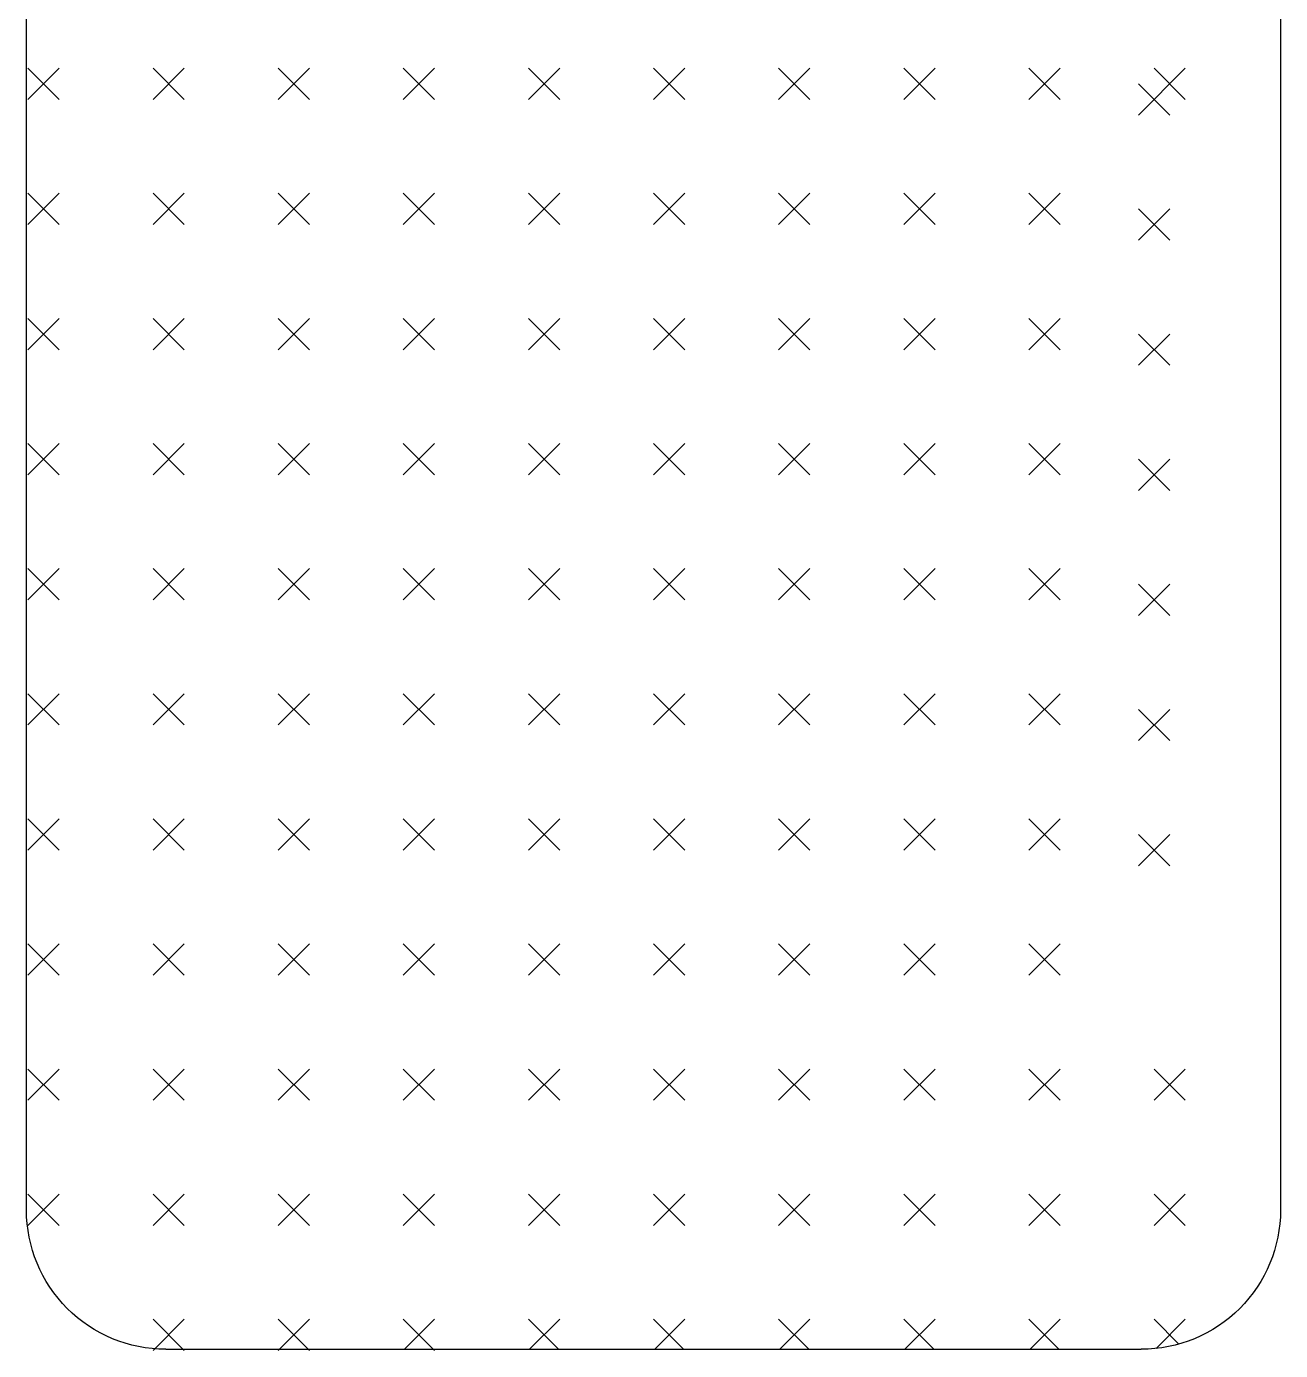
# Model space of a CAD drawing. Header units: inches. Extents: x 8.1 to 50.6, y 12.7 to 37.5.
# Drawn here: x 21.412 to 22.312, y 26.929 to 27.88 of the extents above; entities that cross this region are included whole.
import ezdxf

# ---------------------------------------------------------------- set-up
doc = ezdxf.new("R2010")
doc.units = ezdxf.units.IN
doc.header["$MEASUREMENT"] = 0
doc.layers.add('4', color=4, linetype='Continuous')

msp = doc.modelspace()

# ---------------------------------------------------------------- linework, layer by layer
at = {"layer": '4'}
for p, q in [((21.41318, 27.82726), (21.43563, 27.84971)), ((21.41318, 27.84971), (21.43563, 27.82726)), ((21.50298, 27.82726), (21.52543, 27.84971)), ((21.50298, 27.84971), (21.52543, 27.82726)), ((21.59278, 27.82726), (21.61524, 27.84971)), ((21.59278, 27.84971), (21.61524, 27.82726)), ((21.68259, 27.82726), (21.70504, 27.84971)), ((21.68259, 27.84971), (21.70504, 27.82726)), ((21.77239, 27.82726), (21.79484, 27.84971)), ((21.77239, 27.84971), (21.79484, 27.82726)), ((21.86219, 27.82726), (21.88464, 27.84971)), ((21.86219, 27.84971), (21.88464, 27.82726)), ((21.952, 27.82726), (21.97445, 27.84971)), ((21.952, 27.84971), (21.97445, 27.82726)), ((22.0418, 27.82726), (22.06425, 27.84971)), ((22.0418, 27.84971), (22.06425, 27.82726)), ((22.1316, 27.82726), (22.15405, 27.84971)), ((22.1316, 27.84971), (22.15405, 27.82726)), ((22.21018, 27.81603), (22.24385, 27.84971)), ((22.2214, 27.84971), (22.24385, 27.82726)), ((22.21018, 27.83848), (22.23263, 27.81603)), ((21.41318, 27.73746), (21.43563, 27.75991)), ((21.41318, 27.75991), (21.43563, 27.73746)), ((21.50298, 27.73746), (21.52543, 27.75991)), ((21.50298, 27.75991), (21.52543, 27.73746)), ((21.59278, 27.73746), (21.61524, 27.75991)), ((21.59278, 27.75991), (21.61524, 27.73746)), ((21.68259, 27.73746), (21.70504, 27.75991)), ((21.68259, 27.75991), (21.70504, 27.73746)), ((21.77239, 27.73746), (21.79484, 27.75991)), ((21.77239, 27.75991), (21.79484, 27.73746)), ((21.86219, 27.73746), (21.88464, 27.75991)), ((21.86219, 27.75991), (21.88464, 27.73746)), ((21.952, 27.73746), (21.97445, 27.75991)), ((21.952, 27.75991), (21.97445, 27.73746)), ((22.0418, 27.73746), (22.06425, 27.75991)), ((22.0418, 27.75991), (22.06425, 27.73746)), ((22.1316, 27.73746), (22.15405, 27.75991)), ((22.1316, 27.75991), (22.15405, 27.73746)), ((22.21018, 27.74868), (22.23263, 27.72623)), ((22.21018, 27.72623), (22.23263, 27.74868)), ((21.41318, 27.64765), (21.43563, 27.6701)), ((21.41318, 27.6701), (21.43563, 27.64765)), ((21.50298, 27.64765), (21.52543, 27.6701)), ((21.50298, 27.6701), (21.52543, 27.64765)), ((21.59278, 27.64765), (21.61524, 27.6701)), ((21.59278, 27.6701), (21.61524, 27.64765)), ((21.68259, 27.64765), (21.70504, 27.6701)), ((21.68259, 27.6701), (21.70504, 27.64765)), ((21.77239, 27.64765), (21.79484, 27.6701)), ((21.77239, 27.6701), (21.79484, 27.64765)), ((21.86219, 27.64765), (21.88464, 27.6701)), ((21.86219, 27.6701), (21.88464, 27.64765)), ((21.952, 27.64765), (21.97445, 27.6701)), ((21.952, 27.6701), (21.97445, 27.64765)), ((22.0418, 27.64765), (22.06425, 27.6701)), ((22.0418, 27.6701), (22.06425, 27.64765)), ((22.1316, 27.64765), (22.15405, 27.6701)), ((22.1316, 27.6701), (22.15405, 27.64765)), ((22.21018, 27.65888), (22.23263, 27.63643)), ((22.21018, 27.63643), (22.23263, 27.65888)), ((21.41318, 27.55785), (21.43563, 27.5803)), ((21.41318, 27.5803), (21.43563, 27.55785)), ((21.50298, 27.55785), (21.52543, 27.5803)), ((21.50298, 27.5803), (21.52543, 27.55785)), ((21.59278, 27.55785), (21.61524, 27.5803)), ((21.59278, 27.5803), (21.61524, 27.55785)), ((21.68259, 27.55785), (21.70504, 27.5803)), ((21.68259, 27.5803), (21.70504, 27.55785)), ((21.77239, 27.55785), (21.79484, 27.5803)), ((21.77239, 27.5803), (21.79484, 27.55785)), ((21.86219, 27.55785), (21.88464, 27.5803)), ((21.86219, 27.5803), (21.88464, 27.55785)), ((21.952, 27.55785), (21.97445, 27.5803)), ((21.952, 27.5803), (21.97445, 27.55785)), ((22.0418, 27.55785), (22.06425, 27.5803)), ((22.0418, 27.5803), (22.06425, 27.55785)), ((22.1316, 27.55785), (22.15405, 27.5803)), ((22.1316, 27.5803), (22.15405, 27.55785)), ((22.21018, 27.56908), (22.23263, 27.54663)), ((22.21018, 27.54663), (22.23263, 27.56908)), ((21.41318, 27.46805), (21.43563, 27.4905)), ((21.41318, 27.4905), (21.43563, 27.46805)), ((21.50298, 27.46805), (21.52543, 27.4905)), ((21.50298, 27.4905), (21.52543, 27.46805)), ((21.59278, 27.46805), (21.61524, 27.4905)), ((21.59278, 27.4905), (21.61524, 27.46805)), ((21.68259, 27.46805), (21.70504, 27.4905)), ((21.68259, 27.4905), (21.70504, 27.46805)), ((21.77239, 27.46805), (21.79484, 27.4905)), ((21.77239, 27.4905), (21.79484, 27.46805)), ((21.86219, 27.46805), (21.88464, 27.4905)), ((21.86219, 27.4905), (21.88464, 27.46805)), ((21.952, 27.46805), (21.97445, 27.4905)), ((21.952, 27.4905), (21.97445, 27.46805)), ((22.0418, 27.46805), (22.06425, 27.4905)), ((22.0418, 27.4905), (22.06425, 27.46805)), ((22.1316, 27.46805), (22.15405, 27.4905)), ((22.1316, 27.4905), (22.15405, 27.46805)), ((22.21018, 27.47927), (22.23263, 27.45682)), ((22.21018, 27.45682), (22.23263, 27.47927)), ((21.41318, 27.37825), (21.43563, 27.4007)), ((21.41318, 27.4007), (21.43563, 27.37825)), ((21.50298, 27.37825), (21.52543, 27.4007)), ((21.50298, 27.4007), (21.52543, 27.37825)), ((21.59278, 27.37825), (21.61524, 27.4007)), ((21.59278, 27.4007), (21.61524, 27.37825)), ((21.68259, 27.37825), (21.70504, 27.4007)), ((21.68259, 27.4007), (21.70504, 27.37825)), ((21.77239, 27.37825), (21.79484, 27.4007)), ((21.77239, 27.4007), (21.79484, 27.37825)), ((21.86219, 27.37825), (21.88464, 27.4007)), ((21.86219, 27.4007), (21.88464, 27.37825)), ((21.952, 27.37825), (21.97445, 27.4007)), ((21.952, 27.4007), (21.97445, 27.37825)), ((22.0418, 27.37825), (22.06425, 27.4007)), ((22.0418, 27.4007), (22.06425, 27.37825)), ((22.1316, 27.37825), (22.15405, 27.4007)), ((22.1316, 27.4007), (22.15405, 27.37825)), ((22.21018, 27.38947), (22.23263, 27.36702)), ((22.21018, 27.36702), (22.23263, 27.38947)), ((21.41318, 27.28844), (21.43563, 27.31089)), ((21.41318, 27.31089), (21.43563, 27.28844)), ((21.50298, 27.28844), (21.52543, 27.31089)), ((21.50298, 27.31089), (21.52543, 27.28844)), ((21.59278, 27.28844), (21.61524, 27.31089)), ((21.59278, 27.31089), (21.61524, 27.28844)), ((21.68259, 27.28844), (21.70504, 27.31089)), ((21.68259, 27.31089), (21.70504, 27.28844)), ((21.77239, 27.28844), (21.79484, 27.31089)), ((21.77239, 27.31089), (21.79484, 27.28844)), ((21.86219, 27.28844), (21.88464, 27.31089)), ((21.86219, 27.31089), (21.88464, 27.28844)), ((21.952, 27.28844), (21.97445, 27.31089)), ((21.952, 27.31089), (21.97445, 27.28844)), ((22.0418, 27.28844), (22.06425, 27.31089)), ((22.0418, 27.31089), (22.06425, 27.28844)), ((22.1316, 27.28844), (22.15405, 27.31089)), ((22.1316, 27.31089), (22.15405, 27.28844)), ((22.21018, 27.29967), (22.23263, 27.27722)), ((22.21018, 27.27722), (22.23263, 27.29967)), ((21.41318, 27.19864), (21.43563, 27.22109)), ((21.41318, 27.22109), (21.43563, 27.19864)), ((21.50298, 27.19864), (21.52543, 27.22109)), ((21.50298, 27.22109), (21.52543, 27.19864)), ((21.59278, 27.19864), (21.61524, 27.22109)), ((21.59278, 27.22109), (21.61524, 27.19864)), ((21.68259, 27.19864), (21.70504, 27.22109)), ((21.68259, 27.22109), (21.70504, 27.19864)), ((21.77239, 27.19864), (21.79484, 27.22109)), ((21.77239, 27.22109), (21.79484, 27.19864)), ((21.86219, 27.19864), (21.88464, 27.22109)), ((21.86219, 27.22109), (21.88464, 27.19864)), ((21.952, 27.19864), (21.97445, 27.22109)), ((21.952, 27.22109), (21.97445, 27.19864)), ((22.0418, 27.19864), (22.06425, 27.22109)), ((22.0418, 27.22109), (22.06425, 27.19864)), ((22.1316, 27.19864), (22.15405, 27.22109)), ((22.1316, 27.22109), (22.15405, 27.19864)), ((21.41318, 27.10884), (21.43563, 27.13129)), ((21.41318, 27.13129), (21.43563, 27.10884)), ((21.50298, 27.10884), (21.52543, 27.13129)), ((21.50298, 27.13129), (21.52543, 27.10884)), ((21.59278, 27.10884), (21.61524, 27.13129)), ((21.59278, 27.13129), (21.61524, 27.10884)), ((21.68259, 27.10884), (21.70504, 27.13129)), ((21.68259, 27.13129), (21.70504, 27.10884)), ((21.77239, 27.10884), (21.79484, 27.13129)), ((21.77239, 27.13129), (21.79484, 27.10884)), ((21.86219, 27.10884), (21.88464, 27.13129)), ((21.86219, 27.13129), (21.88464, 27.10884)), ((21.952, 27.10884), (21.97445, 27.13129)), ((21.952, 27.13129), (21.97445, 27.10884)), ((22.0418, 27.10884), (22.06425, 27.13129)), ((22.0418, 27.13129), (22.06425, 27.10884)), ((22.1316, 27.10884), (22.15405, 27.13129)), ((22.1316, 27.13129), (22.15405, 27.10884)), ((22.2214, 27.10884), (22.24385, 27.13129)), ((22.2214, 27.13129), (22.24385, 27.10884)), ((21.41318, 27.01904), (21.43563, 27.04149)), ((21.41318, 27.04149), (21.43563, 27.01904)), ((21.50298, 27.01904), (21.52543, 27.04149)), ((21.50298, 27.04149), (21.52543, 27.01904)), ((21.59278, 27.01904), (21.61524, 27.04149)), ((21.59278, 27.04149), (21.61524, 27.01904)), ((21.68259, 27.01904), (21.70504, 27.04149)), ((21.68259, 27.04149), (21.70504, 27.01904)), ((21.77239, 27.01904), (21.79484, 27.04149)), ((21.77239, 27.04149), (21.79484, 27.01904)), ((21.86219, 27.01904), (21.88464, 27.04149)), ((21.86219, 27.04149), (21.88464, 27.01904)), ((21.952, 27.01904), (21.97445, 27.04149)), ((21.952, 27.04149), (21.97445, 27.01904)), ((22.0418, 27.01904), (22.06425, 27.04149)), ((22.0418, 27.04149), (22.06425, 27.01904)), ((22.1316, 27.01904), (22.15405, 27.04149)), ((22.1316, 27.04149), (22.15405, 27.01904)), ((22.2214, 27.04149), (22.24385, 27.01904)), ((22.2214, 27.01904), (22.24385, 27.04149)), ((21.50298, 26.92923), (21.52543, 26.95168)), ((21.50298, 26.95168), (21.52543, 26.92923)), ((21.59278, 26.92923), (21.61524, 26.95168)), ((21.59278, 26.95168), (21.61524, 26.92923)), ((21.68259, 26.95168), (21.70504, 26.92923)), ((21.68345, 26.9301), (21.70504, 26.95168)), ((21.77239, 26.95168), (21.79397, 26.9301)), ((21.77326, 26.9301), (21.79484, 26.95168)), ((21.86219, 26.95168), (21.88378, 26.9301)), ((21.86306, 26.9301), (21.88464, 26.95168)), ((21.952, 26.95168), (21.97358, 26.9301)), ((21.95286, 26.9301), (21.97445, 26.95168)), ((22.0418, 26.95168), (22.06338, 26.9301)), ((22.04266, 26.9301), (22.06425, 26.95168)), ((22.1316, 26.95168), (22.15318, 26.9301)), ((22.13247, 26.9301), (22.15405, 26.95168)), ((22.2214, 26.95168), (22.23925, 26.93384)), ((22.22284, 26.93067), (22.24385, 26.95168)), ((21.51217, 26.9301), (22.21217, 26.9301))]:
    msp.add_line(p, q, dxfattribs=at)
for points in [[(21.41217, 28.8301), (22.31217, 28.8301), (22.31217, 27.0301, -0.414214), (22.21217, 26.9301)], [(21.51217, 26.9301, -0.414214), (21.41217, 27.0301), (21.41217, 28.8301)]]:
    msp.add_lwpolyline(points, format="xyb", dxfattribs=at)

doc.saveas('drawing.dxf')
